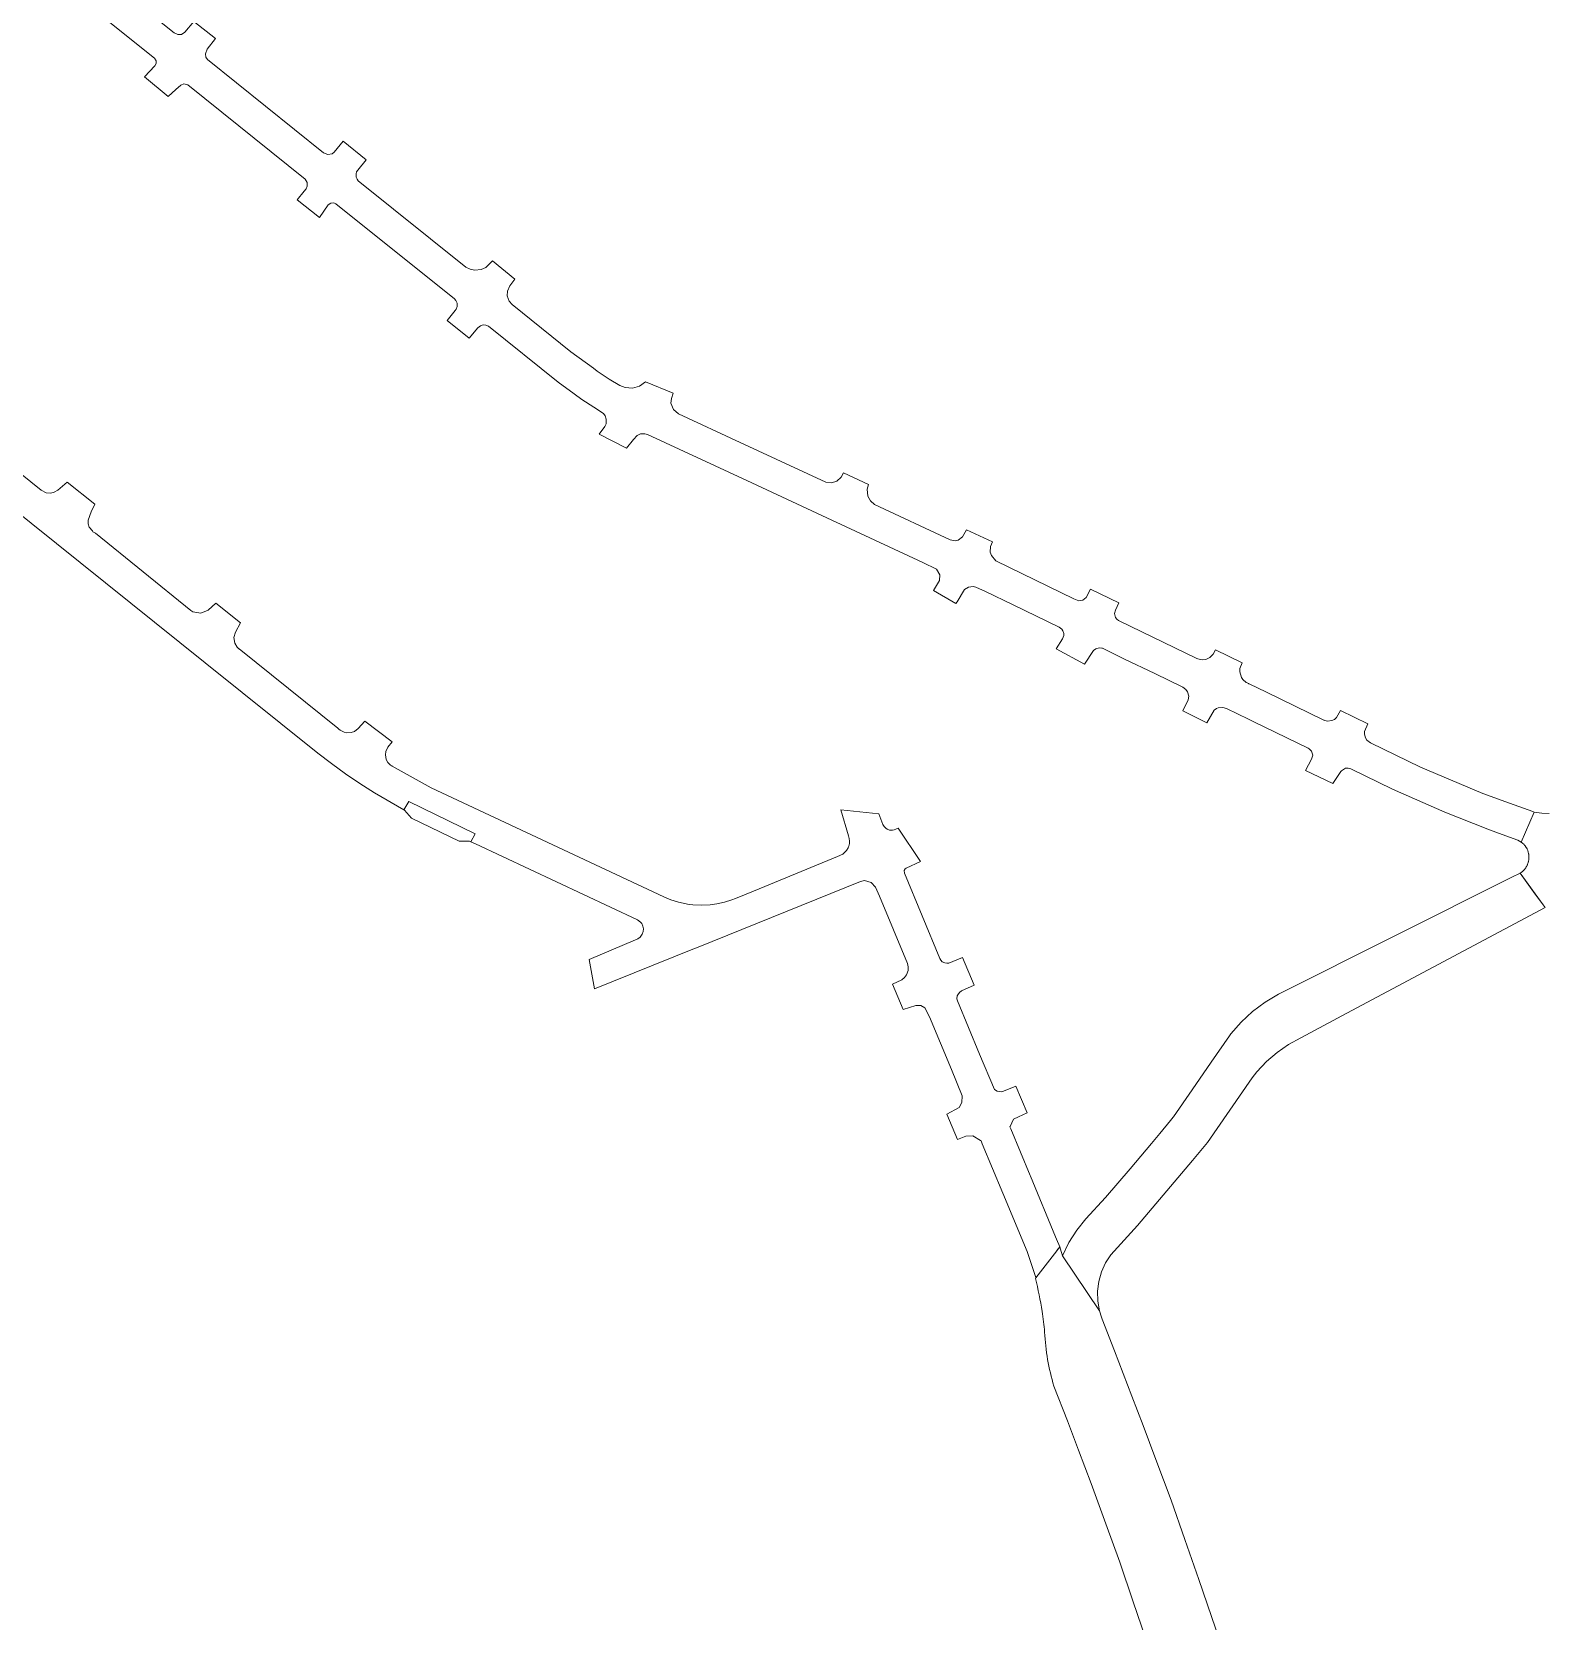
# Model space of a CAD drawing. Header units: inches. Extents: x 704148 to 723432, y 7075344 to 7101810.
# Drawn here: x 719600 to 720169, y 7085304 to 7085902 of the extents above; entities that cross this region are included whole.
import ezdxf

# ---------------------------------------------------------------- set-up
doc = ezdxf.new("R2010")
doc.units = ezdxf.units.IN
doc.header["$MEASUREMENT"] = 0
doc.layers.add('gisdb.gisadmin', color=7, linetype='Continuous', lineweight=9, true_color=0xccf5fc)

msp = doc.modelspace()

# ---------------------------------------------------------------- linework, layer by layer
at = {"layer": 'gisdb.gisadmin'}
for points in [[(719610.7626, 7085935.9596), (719653.8591, 7085901.3851), (719655.2806, 7085900.7599), (719656.5764, 7085900.8451), (719657.9039, 7085901.651), (719661.3169, 7085905.7132), (719669.3521, 7085899.2402), (719666.2322, 7085895.2624), (719665.5972, 7085893.5736), (719665.8091, 7085892.2923), (719666.3596, 7085891.4077), (719709.992, 7085856.3144), (719711.6733, 7085855.6599), (719713.1965, 7085855.9623), (719714.0369, 7085856.5781), (719717.4073, 7085860.6526), (719726.0034, 7085853.6877), (719722.8645, 7085849.8659), (719722.4507, 7085849.201), (719722.2231, 7085848.4516), (719722.2934, 7085847.1549), (719722.6007, 7085846.4346), (719723.084, 7085845.8183), (719763.4468, 7085813.4174), (719765.0855, 7085812.6086), (719766.8776, 7085812.2515), (719769.2943, 7085812.5154), (719770.9672, 7085813.2508), (719773.5685, 7085815.6781), (719781.9518, 7085808.8573), (719780.018, 7085806.2992), (719779.1175, 7085804.331), (719779.0542, 7085802.5957), (719779.8091, 7085800.5672), (719780.8757, 7085799.3856), (719802.9595, 7085781.5786), (719811.5371, 7085775.3653), (719812.8422, 7085774.284), (719817.3631, 7085771.2276), (719821.3801, 7085768.863), (719823.3193, 7085768.0879), (719826.09, 7085767.8804), (719828.7645, 7085768.6329), (719831.0203, 7085770.2549), (719841.4173, 7085766.0216), (719840.7323, 7085764.0094), (719840.6016, 7085762.2779), (719841.5158, 7085759.8565), (719843.4716, 7085758.2381), (719866.6516, 7085747.4767), (719898.7504, 7085732.5957), (719900.8967, 7085732.3168), (719902.9598, 7085732.9711), (719904.5531, 7085734.4361), (719905.4063, 7085736.0967), (719914.882, 7085731.7006), (719914.3777, 7085729.925), (719914.6168, 7085727.3388), (719915.5882, 7085725.4952), (719917.1314, 7085724.0951), (719945.4619, 7085710.8887), (719947.5016, 7085710.5326), (719948.5207, 7085710.7604), (719950.2147, 7085711.9509), (719951.6423, 7085714.6557), (719961.4001, 7085710.1186), (719960.6747, 7085708.3467), (719960.5978, 7085706.1837), (719961.0004, 7085704.9421), (719962.68, 7085702.9729), (719992.063, 7085688.6624), (719993.8915, 7085687.9761), (719995.4248, 7085688.222), (719996.6297, 7085689.2017), (719998.2995, 7085692.3607), (720008.9147, 7085687.1563), (720007.6055, 7085684.4495), (720007.3065, 7085683.1858), (720007.6872, 7085681.6803), (720008.1551, 7085681.0522), (720008.7696, 7085680.5667), (720008.9964, 7085680.4444), (720038.1765, 7085666.283), (720038.1949, 7085666.2913), (720038.5768, 7085666.1098), (720040.2821, 7085665.7818), (720041.5786, 7085665.9321), (720043.1636, 7085666.6415), (720044.4104, 7085667.8502), (720045.2964, 7085669.4993), (720055.2863, 7085664.6449), (720054.4395, 7085662.5186), (720054.3602, 7085661.2158), (720054.9754, 7085659.1407), (720055.463, 7085658.4183), (720056.7739, 7085657.2794), (720057.1533, 7085657.0873), (720057.5864, 7085656.8681), (720057.8258, 7085656.7469), (720057.8437, 7085656.7462), (720064.3791, 7085653.6505), (720085.9494, 7085643.1161), (720085.949, 7085643.0984), (720086.0368, 7085643.0734), (720086.3206, 7085642.9927), (720087.2851, 7085642.7181), (720089.0051, 7085642.9175), (720089.9387, 7085643.3853), (720090.7194, 7085644.0787), (720092.2498, 7085646.7758), (720102.4841, 7085641.7698), (720101.2844, 7085638.8997), (720101.2353, 7085637.8566), (720101.5902, 7085636.5136), (720102.1482, 7085635.631), (720103.4748, 7085634.5929), (720122.3538, 7085625.4307), (720145.7369, 7085615.5475), (720155.7171, 7085611.9276), (720164.4894, 7085608.7458), (720165.0451, 7085608.5442), (720160.1603, 7085597.261), (720160.1136, 7085597.2881), (720158.9175, 7085597.9805), (720151.6194, 7085600.6413), (720147.5915, 7085602.1099), (720131.3827, 7085608.4641), (720111.7952, 7085617.2164), (720096.1362, 7085624.8159), (720095.1341, 7085625.1011), (720094.0949, 7085625.0264), (720092.5584, 7085624.0807), (720092.3368, 7085623.7909), (720089.2832, 7085619.2494), (720079.0179, 7085624.2313), (720081.3845, 7085628.4386), (720081.7696, 7085629.943), (720081.3509, 7085631.4384), (720080.4629, 7085632.386), (720080.0796, 7085632.6084), (720059.653, 7085642.5216), (720057.6745, 7085643.4818), (720049.321, 7085647.5359), (720047.9849, 7085647.9162), (720046.2649, 7085647.7168), (720045.6285, 7085647.4319), (720044.7903, 7085646.8092), (720042.0125, 7085642.0865), (720033.0045, 7085646.5976), (720035.0241, 7085650.7304), (720035.1886, 7085652.1098), (720034.7201, 7085653.7767), (720034.1107, 7085654.6247), (720032.9413, 7085655.4851), (720022.4193, 7085660.5916), (720010.8395, 7085666.2114), (720003.0278, 7085670.0025), (720002.7876, 7085670.1064), (720002.5392, 7085670.189), (720001.5028, 7085670.2958), (720000.2584, 7085669.9246), (719999.45, 7085669.2673), (719995.9675, 7085664.2089), (719985.3779, 7085669.9268), (719987.7678, 7085673.6973), (719988.2092, 7085674.9186), (719988.2074, 7085675.7018), (719987.8918, 7085676.6947), (719987.4412, 7085677.3352), (719986.5438, 7085678.0024), (719969.2326, 7085686.4037), (719958.8189, 7085691.4576), (719955.148, 7085693.145), (719954.1282, 7085693.3693), (719952.4118, 7085693.1404), (719950.9531, 7085692.2076), (719948.1028, 7085687.6125), (719947.6094, 7085686.9168), (719939.2387, 7085691.8052), (719941.5218, 7085695.6542), (719941.6082, 7085697.7229), (719940.4015, 7085699.804), (719935.2648, 7085702.3926), (719899.1692, 7085719.1501), (719869.0893, 7085733.1148), (719831.8137, 7085750.4201), (719830.8173, 7085750.7325), (719829.0875, 7085750.654), (719827.8295, 7085750.0648), (719826.4655, 7085748.6147), (719823.8239, 7085745.3094), (719813.6609, 7085750.6065), (719815.7711, 7085753.5311), (719816.1884, 7085754.4883), (719816.2957, 7085756.2165), (719815.8447, 7085757.5304), (719815.2244, 7085758.3704), (719811.6168, 7085760.7515), (719807.0725, 7085763.5727), (719804.1841, 7085765.692), (719798.1749, 7085770.1011), (719771.9514, 7085791.1474), (719770.9978, 7085791.5673), (719769.9582, 7085791.6358), (719768.9578, 7085791.3446), (719767.9733, 7085790.567), (719764.7358, 7085786.6578), (719756.4802, 7085793.3588), (719759.5121, 7085797.0388), (719759.9161, 7085797.6008), (719760.2637, 7085798.583), (719760.1954, 7085799.8799), (719759.7466, 7085800.8201), (719759.2124, 7085801.3928), (719714.6725, 7085837.1643), (719713.8962, 7085837.5474), (719712.6959, 7085837.4692), (719711.791, 7085836.765), (719708.4394, 7085832.058), (719700.0578, 7085838.7091), (719702.7358, 7085841.8683), (719703.5085, 7085842.8502), (719703.8697, 7085843.8275), (719703.8196, 7085845.1251), (719703.0499, 7085846.4739), (719658.9967, 7085881.8791), (719657.5273, 7085882.3079), (719656.4144, 7085881.8135), (719654.4689, 7085880.0813), (719651.6176, 7085877.5426), (719642.7164, 7085884.9204), (719646.6471, 7085888.9856), (719647.1496, 7085889.8907), (719647.1322, 7085890.9259), (719646.469, 7085891.9293), (719603.9854, 7085925.9974)], [(719546.0946, 7085775.9828), (719603.8574, 7085729.5248), (719605.7989, 7085728.5682), (719607.5317, 7085728.4553), (719608.7994, 7085728.7659), (719610.192, 7085729.5888), (719613.6986, 7085732.5196), (719624.0518, 7085724.3284), (719622.6643, 7085721.3924), (719621.5103, 7085718.245), (719621.5605, 7085716.9407), (719621.9466, 7085715.6938), (719623.1722, 7085714.2032), (719623.3608, 7085713.883), (719624.2571, 7085713.4127), (719660.1916, 7085684.3445), (719660.9165, 7085683.8605), (719663.866, 7085683.2749), (719666.6179, 7085684.487), (719669.5031, 7085687.1317), (719678.7956, 7085679.679), (719676.9097, 7085676.2147), (719676.3107, 7085674.1349), (719676.6469, 7085671.9967), (719677.5526, 7085670.5151), (719678.1728, 7085669.9235), (719678.3101, 7085669.9057), (719715.3523, 7085640.1054), (719715.7666, 7085639.7751), (719716.2515, 7085639.3886), (719717.7791, 7085638.563), (719718.627, 7085638.3611), (719720.3628, 7085638.41), (719721.5961, 7085638.8373), (719723.0886, 7085639.9803), (719725.4852, 7085642.6684), (719735.7462, 7085634.9454), (719734.1281, 7085632.9198), (719733.4206, 7085631.334), (719733.272, 7085630.0372), (719733.6021, 7085628.3324), (719734.2241, 7085627.1849), (719735.122, 7085626.2374), (719735.6685, 7085625.9111), (719735.8678, 7085625.7921), (719736.9695, 7085625.1344), (719750.4498, 7085617.7001), (719837.8794, 7085576.6809), (719840.5774, 7085575.5575), (719843.363, 7085574.6736), (719847.4822, 7085573.8665), (719848.7731, 7085573.6941), (719852.0313, 7085573.516), (719855.3478, 7085573.6895), (719857.8494, 7085574.0142), (719860.7038, 7085574.6414), (719863.4927, 7085575.5151), (719864.887, 7085576.0551), (719871.6252, 7085578.8395), (719889.4768, 7085586.216), (719903.1951, 7085591.8847), (719905.1573, 7085592.7859), (719906.5666, 7085594.0752), (719907.2053, 7085595.1792), (719907.3272, 7085595.4728), (719907.4356, 7085595.7339), (719907.4501, 7085595.7687), (719907.6584, 7085596.7045), (719907.701, 7085597.6623), (719907.5767, 7085598.6129), (719907.2749, 7085599.6814), (719904.3936, 7085609.4277), (719918.6916, 7085607.911), (719920.2369, 7085603.9463), (719920.6769, 7085603.1455), (719921.3093, 7085602.486), (719921.8168, 7085602.1474), (719922.6686, 7085601.8169), (719923.8816, 7085601.7383), (719924.4799, 7085601.8578), (719925.1224, 7085602.1171), (719925.9649, 7085602.5585), (719934.4039, 7085589.9245), (719929.0073, 7085587.5097), (719928.5595, 7085587.1621), (719928.2502, 7085586.5912), (719928.3074, 7085585.6032), (719941.6309, 7085553.558), (719942.0233, 7085552.8803), (719942.5779, 7085552.3273), (719943.5027, 7085551.8474), (719944.2741, 7085551.7124), (719945.0542, 7085551.7817), (719950.0976, 7085553.9207), (719954.5544, 7085543.5299), (719949.8347, 7085541.3804), (719948.9759, 7085540.7904), (719948.3739, 7085539.8641), (719948.3787, 7085539.8534), (719948.1874, 7085539.4526), (719948.0873, 7085538.4155), (719948.2499, 7085537.6494), (719956.5947, 7085517.5674), (719962.1246, 7085504.2672), (719963.1366, 7085503.6612), (719964.9139, 7085503.3502), (719970.2264, 7085505.5254), (719974.5183, 7085495.5113), (719971.147, 7085493.9772), (719969.3442, 7085493.1067), (719968.0512, 7085490.3997), (719967.9438, 7085490.2709), (719968.2719, 7085489.4817), (719975.5289, 7085472.0274), (719975.671, 7085471.6856), (719985.1306, 7085448.931), (719985.5282, 7085447.9745), (719986.7257, 7085445.0946), (719985.6167, 7085443.6677), (719977.7313, 7085433.5251), (719977.5556, 7085434.052), (719974.4487, 7085443.3682), (719965.329, 7085465.3027), (719957.5849, 7085483.9285), (719957.1446, 7085484.9876), (719956.9308, 7085485.058), (719954.0438, 7085486.8919), (719951.4582, 7085486.7755), (719948.3247, 7085485.4439), (719944.2865, 7085495.0287), (719948.864, 7085497.4892), (719949.9269, 7085499.3746), (719950.0133, 7085501.9613), (719950.0937, 7085501.9461), (719946.0095, 7085511.7695), (719937.7765, 7085531.5712), (719935.9703, 7085534.9393), (719934.4696, 7085535.803), (719932.6565, 7085535.8225), (719932.618, 7085535.9086), (719927.8755, 7085534.2946), (719923.8702, 7085543.9058), (719927.2971, 7085545.5682), (719928.3244, 7085546.3734), (719929.1082, 7085547.4171), (719929.6852, 7085549.0549), (719929.7287, 7085550.3594), (719929.433, 7085551.6308), (719918.9119, 7085576.9438), (719917.4707, 7085580.3654), (719915.8948, 7085582.0807), (719913.2797, 7085582.7777), (719911.7634, 7085582.4411), (719850.8682, 7085557.7444), (719848.8336, 7085556.9733), (719811.8841, 7085542.1401), (719809.9058, 7085553.1552), (719827.2077, 7085560.5363), (719827.2275, 7085560.5291), (719828.132, 7085560.9307), (719828.9815, 7085561.5379), (719829.8164, 7085562.6483), (719830.1639, 7085563.6329), (719830.2448, 7085564.674), (719830.0534, 7085565.7005), (719829.6029, 7085566.6426), (719829.1731, 7085567.1916), (719828.0628, 7085568.0264), (719767.1072, 7085596.5904), (719765.3921, 7085597.3941), (719767.0541, 7085600.3311), (719742.1303, 7085612.4755), (719740.2371, 7085609.4607), (719729.1415, 7085615.7771), (719723.642, 7085619.2639), (719718.2558, 7085622.9231), (719712.9882, 7085626.7511), (719707.8445, 7085630.7441), (719665.5618, 7085664.655), (719590.5842, 7085724.7874)], [(720169.1621, 7085572.6732), (720168.3445, 7085573.6979), (720159.7469, 7085585.62), (720160.1485, 7085585.8898), (720160.1527, 7085585.8925), (720160.1532, 7085585.8929), (720160.1541, 7085585.8935), (720160.6328, 7085586.2727), (720160.9064, 7085586.5225), (720161.0071, 7085586.6266), (720161.0778, 7085586.6933), (720161.144, 7085586.7678), (720161.2477, 7085586.8749), (720161.339, 7085586.9873), (720161.4845, 7085587.151), (720161.6188, 7085587.3317), (720161.7115, 7085587.4459), (720161.7676, 7085587.5321), (720161.8497, 7085587.6425), (720162.0247, 7085587.9268), (720162.113, 7085588.0624), (720162.1443, 7085588.1211), (720162.1707, 7085588.1639), (720162.2259, 7085588.274), (720162.3439, 7085588.4953), (720162.4019, 7085588.6252), (720162.4451, 7085588.7114), (720162.4823, 7085588.8052), (720162.5439, 7085588.9432), (720162.6434, 7085589.2118), (720162.6707, 7085589.2806), (720162.6785, 7085589.3068), (720162.7841, 7085589.6386), (720162.8184, 7085589.7756), (720162.8458, 7085589.8674), (720162.8661, 7085589.9663), (720162.9032, 7085590.1145), (720162.9178, 7085590.2175), (720162.9691, 7085590.4672), (720163.0397, 7085591.0754), (720163.0399, 7085591.0818), (720163.0404, 7085591.0854), (720163.0428, 7085591.1841), (720163.0563, 7085591.6639), (720163.057, 7085591.6875), (720163.0555, 7085591.7127), (720163.0555, 7085591.7136), (720163.0409, 7085592.066), (720163.0265, 7085592.2038), (720163.0213, 7085592.2918), (720163.0209, 7085592.2987), (720163.0204, 7085592.302), (720163.006, 7085592.4001), (720162.9899, 7085592.5539), (720162.9495, 7085592.7834), (720162.935, 7085592.8814), (720162.9316, 7085592.9045), (720162.9257, 7085592.9292), (720162.9183, 7085592.9603), (720162.9048, 7085593.037), (720162.7998, 7085593.4589), (720162.7917, 7085593.4926), (720162.7899, 7085593.5002), (720162.7887, 7085593.5038), (720162.788, 7085593.5059), (720162.7862, 7085593.5131), (720162.6041, 7085594.0594), (720162.5968, 7085594.0813), (720162.5867, 7085594.1046), (720162.3605, 7085594.6278), (720162.3573, 7085594.6354), (720162.3571, 7085594.6357), (720162.3538, 7085594.6434), (720162.3518, 7085594.647), (720162.3187, 7085594.7083), (720162.1169, 7085595.09), (720162.0734, 7085595.1624), (720162.0627, 7085595.1821), (720162.0487, 7085595.2034), (720162.0485, 7085595.2038), (720161.9905, 7085595.3003), (720161.7547, 7085595.6497), (720161.7311, 7085595.6854), (720161.7258, 7085595.6934), (720161.7229, 7085595.697), (720161.7216, 7085595.6987), (720161.7161, 7085595.7069), (720161.5684, 7085595.9028), (720161.4751, 7085596.01), (720161.3598, 7085596.1555), (720161.3456, 7085596.1734), (720161.3281, 7085596.1919), (720161.1854, 7085596.343), (720161.0855, 7085596.4578), (720161.1031, 7085596.4717), (720160.7324, 7085596.7984), (720160.6224, 7085596.8873), (720160.4842, 7085597.0101), (720160.4673, 7085597.0251), (720160.4468, 7085597.0404), (720160.2775, 7085597.1662), (720160.1603, 7085597.261), (720165.0451, 7085608.5442), (720167.8549, 7085608.1873), (720170.6852, 7085608.0765)]]:
    msp.add_lwpolyline(points, dxfattribs=at)
for points in [[(719765.3921, 7085597.3941), (719764.8212, 7085597.6616), (719761.0356, 7085597.6686), (719743.018, 7085606.2137), (719740.4579, 7085609.335), (719740.2371, 7085609.4607), (719742.1303, 7085612.4755), (719767.0541, 7085600.3311)], [(720001.6352, 7085421.1044), (719987.7327, 7085441.7963), (719990.1542, 7085446.7555), (719993.1073, 7085451.4177), (719996.5563, 7085455.7261), (720003.959, 7085463.732), (720013.227, 7085474.459), (720021.1433, 7085484.0087), (720024.3517, 7085487.7945), (720028.3288, 7085492.6769), (720029.322, 7085493.875), (720029.4165, 7085494.0118), (720036.4527, 7085504.1949), (720043.5867, 7085514.5195), (720050.4589, 7085524.4653), (720050.9901, 7085525.2339), (720054.8526, 7085529.6548), (720059.1725, 7085533.6299), (720063.8987, 7085537.1123), (720068.9751, 7085540.0607), (720156.6154, 7085584.0373), (720159.7469, 7085585.62), (720164.821, 7085578.5839), (720168.3445, 7085573.6979), (720169.1619, 7085572.6737), (720094.6042, 7085532.9184), (720077.3363, 7085523.7109), (720072.7402, 7085521.1757), (720068.4279, 7085518.1829), (720064.4449, 7085514.7642), (720060.8331, 7085510.9554), (720059.0331, 7085508.7283), (720042.2203, 7085484.3967), (720036.6585, 7085477.5689), (720015.9419, 7085453.1241), (720008.3989, 7085444.9667), (720005.9353, 7085442.1952), (720003.914, 7085439.0863), (720002.3805, 7085435.71), (720001.3692, 7085432.1424), (720000.903, 7085428.4636), (720000.9923, 7085424.7565)]]:
    msp.add_lwpolyline(points, close=True, dxfattribs=at)
msp.add_lwpolyline([(720023.8503, 7085283.9769), (720014.3241, 7085311.7367), (720009.2325, 7085326.6285), (720004.0875, 7085341.0461), (719998.5005, 7085356.1511), (719993.7227, 7085368.7577), (719989.5591, 7085379.7375), (719984.5057, 7085392.8243, -0.05990448), (719981.0295, 7085413.0601, 0.01562429), (719980.0824, 7085420.9054, 0.02501346), (719977.5533, 7085433.2961), (719977.7313, 7085433.5251), (719985.6167, 7085443.6677), (719985.552, 7085443.825), (719986.7262, 7085445.0948, -0.00874578), (719987.7327, 7085441.7963), (720001.6349, 7085421.1043, 0.033571), (720002.6667, 7085417.9531), (720007.2686, 7085406.0425), (720013.8417, 7085389.0299), (720018.0333, 7085377.9763), (720022.8495, 7085365.2681), (720028.5245, 7085349.9255), (720033.7781, 7085335.2039), (720038.9209, 7085320.1617), (720048.4615, 7085292.3603)], format="xyb", dxfattribs=at)

doc.saveas('drawing.dxf')
